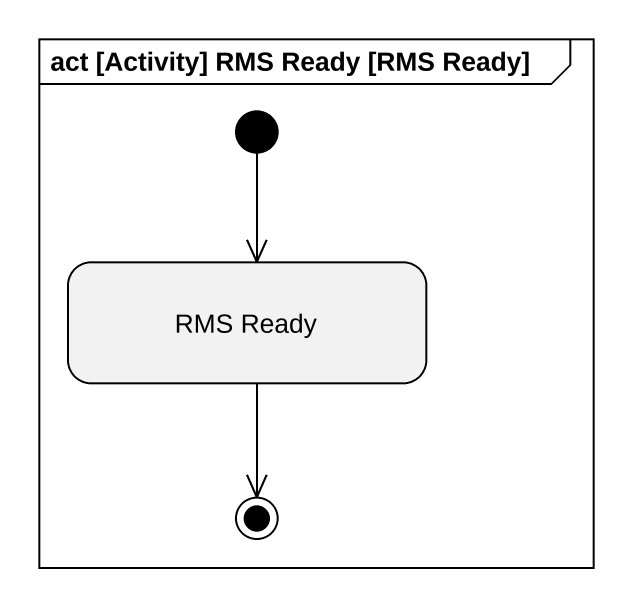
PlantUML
@startuml
mainframe act [Activity] RMS Ready [RMS Ready]
hide empty description
state "RMS Ready" as RMS_Ready
[*] --> RMS_Ready
RMS_Ready --> [*]
@enduml
